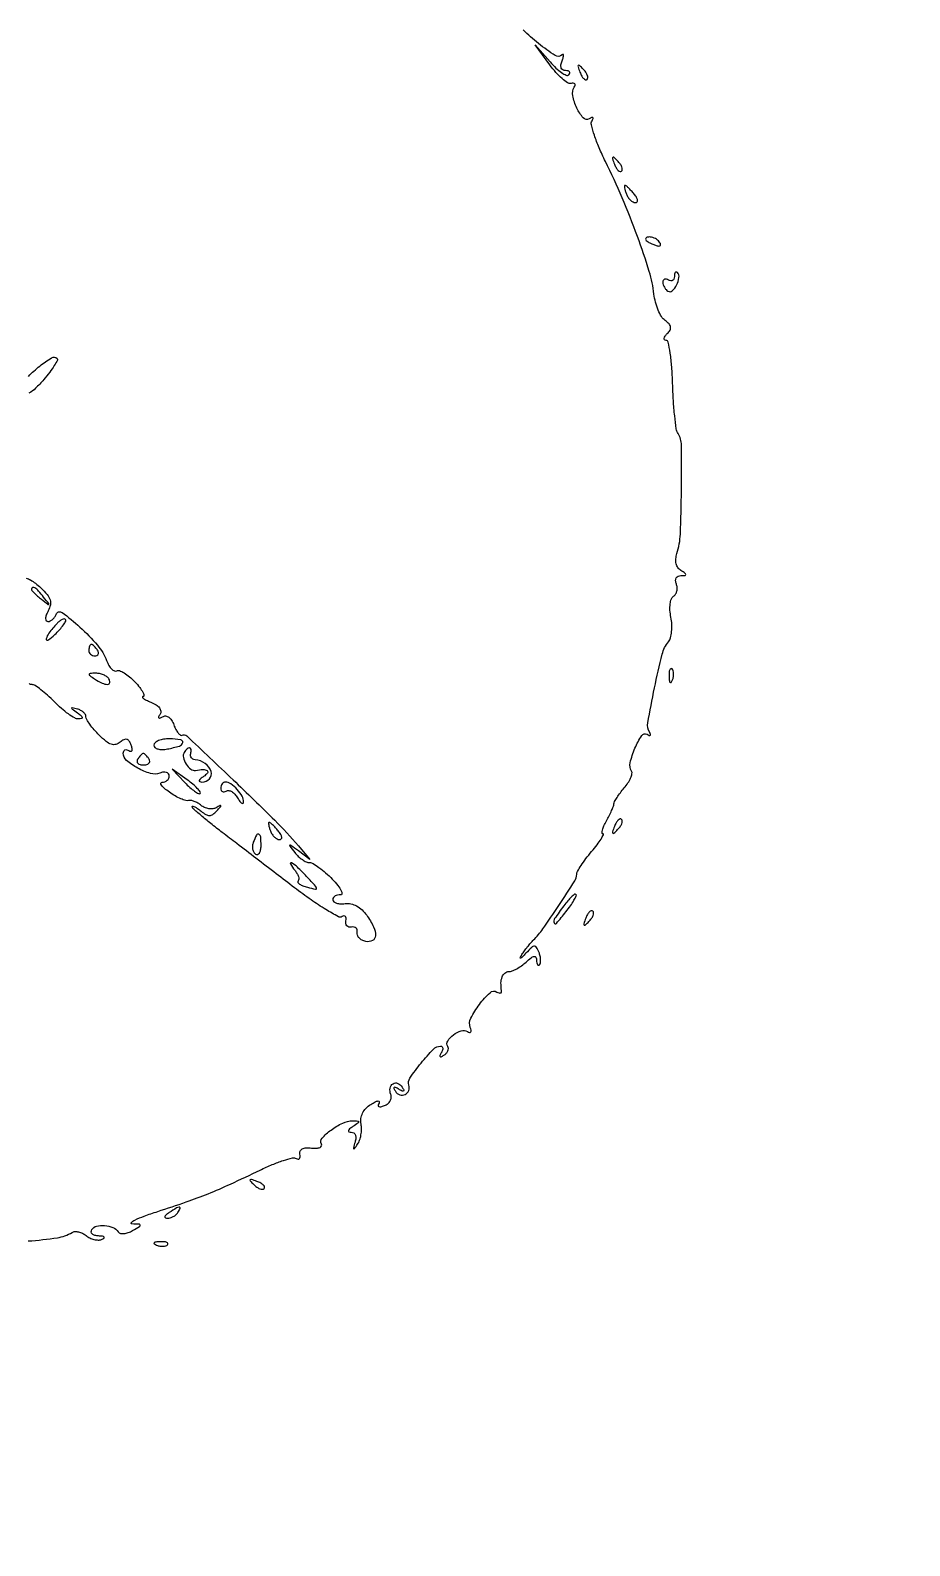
# Model space of a CAD drawing. Extents: x 56 to 1133, y 13 to 780.
# Drawn here: x 993.19 to 1006.15, y 745.58 to 767.92 of the extents above; entities that cross this region are included whole.
import ezdxf

# ---------------------------------------------------------------- set-up
doc = ezdxf.new("R2010")
doc.units = 0
doc.header["$MEASUREMENT"] = 0

msp = doc.modelspace()

# ---------------------------------------------------------------- linework, layer by layer
for points in [[(1017.40694, 575.895877, -0.000001), (1070.584681, 576.252606, -0.000002), (1122.697079, 576.601864, -0.000762)], [(949.508039, 401.901185, -0.000001), (949.529232, 360.757398, -0.000095)], [(949.909968, 360.762414, -0.000001), (949.931161, 401.901185, -0.259795)], [(529.032925, 286.436984, -0.000002), (529.83462, 265.012438, -0.000004), (530.769888, 240.009811, -0.000003), (531.839084, 211.4154, 0.000001), (532.991169, 180.601107, 0.000001), (534.178651, 148.843697, 0.000001), (535.23949, 120.47627, 0.000003), (535.941746, 101.701946, 0.000115)], [(1130.14234, 577.288816, 0.000001), (1112.945079, 577.188951, 0.000111)], [(1054.539, 779.665964, 0.000045), (1012.645805, 779.660199, 0.000367), (993.484772, 779.641753, 0.000073), (980.860027, 779.618477, 0.065274), (980.269703, 779.539886, 0.068288), (979.221637, 779.097905, 0.065374), (978.313972, 778.384684, 0.064634), (977.612773, 777.452935, 0.064077), (977.170214, 776.370364, 0.064089), (977.092796, 775.787679, 0.000248), (977.068698, 769.076013, 0.000682), (977.050804, 758.73792, 0.000086), (977.046404, 736.355024, 0.000079), (977.050394, 706.439779, 0.003156), (977.093901, 699.852335, 0.011139), (977.208069, 696.609751, 0.108434), (977.576789, 695.295359, 0.060292), (978.162521, 694.457229, 0.061293), (978.928359, 693.788287, 0.059922), (979.849985, 693.313348, 0.053366), (980.8947, 693.047141, 0.035728), (982.119406, 692.959489, 0.000005), (1054.580027, 692.958571, 0.000005), (1127.038215, 692.959144, 0.035582)], [(709.138363, 517.551959, 0.000072), (709.121796, 442.82444, 0.000019), (709.1172, 324.090018, -0.000009), (709.114218, 161.564965, -0.000147)], [(709.450724, 554.916273, 0.000002), (709.414274, 575.305401, 0.198447)], [(528.70788, 577.073614, 0.000003), (528.686579, 549.005158, 0.000159)], [(1130.319428, 549.297508, 0.000003), (1130.298148, 577.178284, 0.310328)], [(999.895262, 130.411957, -0.000016), (999.889323, 214.686923, -0.00001), (999.8874, 314.7966)], [(977.723738, 697.380759, -0.000011), (977.722823, 736.358283, -0.000011), (977.723684, 775.335814, -0.056695), (977.811867, 776.1107, -0.071598), (978.168904, 777.032497, -0.065167), (978.780522, 777.84946, -0.064678), (979.586782, 778.486695, -0.068498), (980.514, 778.881865, -0.066293), (980.964373, 778.942442, -0.000031), (995.954599, 778.96117, -0.000293), (1016.87865, 778.973761, -0.000057), (1054.7505, 778.970064)], [(1131.442712, 775.016829, -0.000014), (1131.443689, 736.357733, -0.000014), (1131.442532, 697.691612, -0.046875)], [(949.534419, 437.103757, -0.000003), (949.50785, 417.314747, -0.198562)], [(949.93135, 417.399347, -0.000003), (949.904781, 437.177782, -0.000198)], [(993.126218, 759.840977, -0.041736), (993.189151, 759.812736, -0.037243), (993.264271, 759.763552, -0.025017), (993.342503, 759.6971, -0.030171), (993.435118, 759.598928, -0.096519), (993.478351, 759.520448, -0.127875), (993.482657, 759.444606, -0.073566), (993.451552, 759.357926, 0.030704), (993.421409, 759.292201, 0.086373), (993.411578, 759.242766, 0.177795), (993.421767, 759.212818, 0.226497), (993.447773, 759.2004, 0.11495), (993.481435, 759.208242, 0.067212), (993.515966, 759.231464, 0.061608), (993.546099, 759.265716, 0.06232), (993.566839, 759.30615, -0.499374), (993.655622, 759.33313, -0.027489), (993.917091, 759.118981, -0.030785), (994.176536, 758.850373, -0.083829), (994.311838, 758.624259, 0.03835), (994.346315, 758.552635, 0.063484), (994.386971, 758.499384, 0.091948), (994.427066, 758.471449, 0.249685), (994.460544, 758.473602, -0.234187), (994.501216, 758.477415, -0.045454), (994.569366, 758.443868, -0.039711), (994.6488, 758.386236, -0.027398), (994.72925, 758.309493, -0.020001), (994.799123, 758.228885, -0.042678), (994.844877, 758.160387, -0.079798), (994.861609, 758.11373, -0.448792), (994.847297, 758.095238, 0.444586), (994.839193, 758.084916, 0.197538), (994.849582, 758.068384, 0.044751), (994.89462, 758.041984, 0.014836), (994.964885, 758.011353, -0.045129), (995.04065, 757.972713, -0.089544), (995.090255, 757.92738, -0.131887), (995.109717, 757.879966, -0.171866), (995.099864, 757.834444, 0.028233), (995.07846, 757.794997, 0.316493), (995.081357, 757.778357, 0.316493), (995.097997, 757.77546, 0.028233), (995.137444, 757.796864, -0.159412), (995.18194, 757.807631, -0.138261), (995.227146, 757.790948, -0.097201), (995.268918, 757.745991, -0.050188), (995.302754, 757.676761, 0.029951), (995.33236, 757.609419, 0.049008), (995.366076, 757.557049, 0.065727), (995.398631, 757.525509, 0.283038), (995.424343, 757.523275, -0.315299), (995.49352, 757.513112, -0.000975), (996.175167, 756.866932, -0.005225), (996.788661, 756.270743, -0.021841), (997.1379, 755.892523), (997.3071, 755.692416), (997.1379, 755.817858, 0.001545), (997.026525, 755.899897, 0.264512), (997.012265, 755.901539, 0.490649), (997.00973, 755.891849, 0.002183), (997.084809, 755.79525, 0.038165), (997.136676, 755.738601, 0.03853), (997.196395, 755.69069, 0.041384), (997.254837, 755.657508, 0.108842), (997.301631, 755.6472, -0.134899), (997.354739, 755.632606, -0.023732), (997.441922, 755.57501, -0.024213), (997.540263, 755.495536, -0.01968), (997.637791, 755.401447, -0.020175), (997.720513, 755.307819, -0.050479), (997.770626, 755.231733, -0.135097), (997.780402, 755.186525, -0.431596), (997.759368, 755.168797, 0.070766), (997.715848, 755.167633, 0.094854), (997.678949, 755.153864, 0.113976), (997.654398, 755.1299, 0.143611), (997.6455, 755.09956, 0.224267), (997.65947, 755.06998, 0.094667), (997.698984, 755.048417, 0.067585), (997.757846, 755.037959, 0.042815), (997.827572, 755.04108, -0.085093), (997.912165, 755.037739, -0.070251), (997.99707, 755.006792, -0.06442), (998.076481, 754.950284, -0.053216), (998.144822, 754.871946, -0.039672), (998.246707, 754.698736, -0.121968), (998.274813, 754.566657, -0.270538), (998.230312, 754.49591, -0.175825), (998.13195, 754.482771, -0.066051), (998.076936, 754.50268, -0.082719), (998.033603, 754.535226, -0.098335), (998.008381, 754.574967, -0.145115), (998.00505, 754.615874, 0.105969), (998.004896, 754.652618, 0.151305), (997.988923, 754.680799, 0.144874), (997.959175, 754.6958, 0.094456), (997.92045, 754.69545, -0.107674), (997.881964, 754.696109, -0.151664), (997.852593, 754.713424, -0.143575), (997.837167, 754.745206, -0.093083), (997.837946, 754.786338, 0.060732), (997.841245, 754.825859, 0.173208), (997.83113, 754.851106, 0.243023), (997.810331, 754.859171, 0.11214), (997.782098, 754.849494, -0.270889), (997.727056, 754.848145, -0.010456), (997.543833, 754.954394, -0.016156), (997.325761, 755.096868, -0.010401), (997.082052, 755.275244, -0.000003), (996.811833, 755.481793, -0.000002), (996.513036, 755.71019, -0.000002), (996.23086, 755.925886, -0.000005), (996.01695, 756.089403, -0.005644), (995.846715, 756.222609, -0.008771), (995.703269, 756.341676, -0.003781), (995.584505, 756.445399, -0.214538), (995.5728, 756.471423, -0.473888), (995.582649, 756.479481, -0.067022), (995.61113, 756.469624, -0.038236), (995.653174, 756.444222, -0.018203), (995.703285, 756.405624, 0.037313), (995.775199, 756.354487, 0.138975), (995.82825, 756.339955, 0.154994), (995.877602, 756.356111, 0.050035), (995.935935, 756.407677, 0.004746), (995.990191, 756.467404, 0.222991), (995.994745, 756.482715, 0.515229), (995.9859, 756.487204, 0.008359), (995.928644, 756.456028, -0.098557), (995.87827, 756.439398, -0.067148), (995.817768, 756.440107, -0.064227), (995.756771, 756.457257, -0.072717), (995.704899, 756.488885, 0.039624), (995.655822, 756.523444, 0.042271), (995.602928, 756.548982, 0.046266), (995.554044, 756.562662, 0.124118), (995.518255, 756.560276, -0.155341), (995.477558, 756.560058, -0.027957), (995.405709, 756.587003, -0.0278), (995.322116, 756.629494, -0.021998), (995.236726, 756.684207, -0.02166), (995.16314, 756.740982, -0.062075), (995.119378, 756.788303, -0.207684), (995.113177, 756.816999, -0.357697), (995.130976, 756.8316, 0.089353), (995.170463, 756.838713, 0.095131), (995.204019, 756.85911, 0.099855), (995.22647, 756.889523, 0.109648), (995.2344, 756.925251, 0.173005), (995.223172, 756.956731, 0.151771), (995.19393, 756.97607, 0.105152), (995.149119, 756.979372, 0.057667), (995.095579, 756.965632, -0.16476), (994.958643, 756.960176, -0.054081), (994.769858, 757.038843, -0.054169), (994.606779, 757.153091, -0.216139), (994.5576, 757.261543, -0.11054), (994.564162, 757.290861, -0.183101), (994.582167, 757.308258, -0.159942), (994.609271, 757.310672, -0.081485), (994.641231, 757.297499, 0.116544), (994.669807, 757.287981, 0.332168), (994.686613, 757.298329, 0.151896), (994.688954, 757.329076, 0.035244), (994.673651, 757.379265, 0.052767), (994.643311, 757.438722, 0.188765), (994.609221, 757.463078, 0.186049), (994.567307, 757.457997, 0.051089), (994.511081, 757.420298, -0.112757), (994.447126, 757.38796, -0.14313), (994.381301, 757.390643, -0.089513), (994.304619, 757.432895, -0.025814), (994.203711, 757.523889, -0.018231), (994.128662, 757.60462, -0.022693), (994.065278, 757.685102, -0.021785), (994.019078, 757.755903, -0.134451), (994.0077, 757.79745, 0.142389), (993.998331, 757.829682, 0.070388), (993.970423, 757.862395, 0.061022), (993.929335, 757.89063, 0.053472), (993.8808, 757.909641, 0.005221), (993.804105, 757.929718, 0.48812), (993.7962, 757.92355, 0.240158), (993.802937, 757.910333, 0.003117), (993.8808, 757.854536, -0.018657), (993.937194, 757.81141, -0.172243), (993.95275, 757.785429, -0.401297), (993.942357, 757.769032, -0.057745), (993.899099, 757.763495, -0.133202), (993.842029, 757.778245, -0.024566), (993.74952, 757.837134, -0.024825), (993.645349, 757.918928, -0.020372), (993.5424, 758.016, 0.015165), (993.441446, 758.113195, 0.019913), (993.343294, 758.195246, 0.017789), (993.25804, 758.256224, 0.147382), (993.212983, 758.2698, -0.164018), (993.169016, 758.284622, -0.019806)], [(993.154629, 750.068099, 0.018055), (993.586134, 750.115459, 0.102393), (993.802194, 750.194205, -0.127115), (993.843998, 750.207168, -0.067719), (993.898297, 750.20241, -0.060499), (993.956136, 750.181723, -0.057158), (994.008561, 750.147485, 0.059578), (994.06266, 750.112526, 0.053481), (994.125458, 750.089757, 0.056755), (994.187103, 750.081849, 0.09936), (994.237506, 750.091223, 0.048614), (994.273205, 750.109767, 0.458101), (994.275258, 750.12484, 0.183563), (994.252913, 750.136587, 0.019323), (994.193057, 750.141521, -0.058652), (994.138331, 750.150397, -0.119854), (994.100737, 750.171748, -0.180307), (994.086001, 750.201572, -0.165414), (994.093687, 750.235044, -0.19335), (994.164056, 750.286917, -0.084747), (994.281521, 750.296827, -0.07992), (994.402749, 750.26659, -0.13517), (994.484075, 750.201808, 0.18112), (994.516235, 750.1806, 0.078223), (994.568221, 750.177032, 0.062799), (994.631128, 750.190641, 0.046997), (994.695575, 750.220386, 0.004931), (994.798802, 750.281729, 0.291907), (994.807993, 750.300434, 0.362747), (994.794438, 750.313408, 0.006231), (994.6845, 750.319469, -0.643803), (994.676316, 750.339714, -0.090736), (994.726536, 750.376328, -0.025359), (994.864901, 750.43455, -0.009369), (995.0652, 750.502899, 0.006041), (995.485841, 750.64332, 0.01252), (995.809944, 750.765059, 0.011888), (996.137874, 750.906857, 0.004919), (996.574805, 751.113483, -0.014496), (996.753729, 751.193941, -0.020662), (996.917234, 751.254047, -0.017264), (997.052539, 751.292432, -0.201535), (997.105651, 751.284088, 0.112963), (997.133743, 751.27451, 0.243447), (997.154433, 751.28263, 0.172318), (997.164474, 751.30792, 0.06038), (997.161146, 751.347462, -0.151229), (997.165501, 751.392871, -0.173808), (997.194735, 751.42489, -0.108012), (997.251067, 751.44057, -0.040905), (997.333165, 751.438477, 0.035769), (997.404769, 751.435916, 0.084928), (997.456785, 751.446743, 0.180896), (997.480817, 751.468361, 0.264381), (997.479799, 751.496138, -0.330234), (997.487036, 751.58174, -0.051947), (997.619242, 751.703609, -0.050537), (997.791144, 751.806639, -0.11272), (997.939274, 751.838905, -0.012668), (998.013542, 751.836277, -0.388492), (998.025398, 751.824026, -0.253647), (998.015905, 751.805288, -0.007836), (997.9416, 751.7556, 0.024208), (997.892026, 751.720048, 0.156742), (997.87515, 751.694805, 0.394239), (997.883471, 751.678534, 0.083809), (997.917795, 751.672295, -0.152085), (997.954624, 751.660318, -0.150852), (997.978286, 751.629517, -0.10925), (997.984913, 751.581794, -0.05796), (997.973264, 751.52295, 0.004909), (997.948326, 751.442734, 0.308095), (997.952574, 751.429296, 0.421504), (997.964265, 751.430835, 0.005996), (998.010223, 751.493854, 0.071833), (998.0403, 751.552382, 0.039567), (998.060421, 751.630472, 0.038483), (998.068535, 751.714595, 0.049696), (998.062332, 751.791896, -0.078093), (998.060378, 751.874977, -0.082441), (998.084243, 751.952994, -0.077834), (998.133594, 752.022601, -0.060189), (998.206081, 752.081037, -0.02013), (998.27067, 752.117846, -0.078176), (998.314223, 752.132362, -0.368881), (998.329317, 752.123291, -0.22269), (998.326759, 752.101215, 0.086771), (998.313388, 752.067783, 0.348518), (998.322567, 752.049411, 0.171304), (998.352797, 752.046457, 0.03114), (998.407368, 752.063586, 0.081792), (998.456085, 752.092105, 0.092128), (998.49076, 752.13376, 0.100674), (998.506165, 752.181886, 0.119448), (998.500057, 752.229108, -0.131595), (998.490349, 752.321472, -0.214805), (998.532782, 752.386218, -0.248754), (998.603379, 752.391868, -0.153558), (998.667926, 752.336109, -0.02792), (998.69068, 752.294233, -0.381877), (998.686153, 752.278931, -0.263295), (998.666688, 752.278178, -0.019337), (998.6184, 752.3055, 0.019337), (998.570112, 752.332822, 0.263295), (998.550647, 752.332069, 0.381877), (998.54612, 752.316767, 0.02792), (998.568874, 752.274891, 0.175513), (998.632545, 752.224475, 0.191249), (998.711067, 752.228852, 0.192201), (998.764934, 752.285823, 0.17665), (998.767195, 752.366716, -0.235357), (998.781818, 752.470075, -0.020248), (998.946645, 752.689917, -0.021183), (999.129046, 752.895304, -0.203294), (999.234432, 752.94, -0.183274), (999.256124, 752.931773, -0.187081), (999.26667, 752.911309, -0.113249), (999.262882, 752.87978, -0.052165), (999.244821, 752.842329, 0.028948), (999.223702, 752.803271, 0.323892), (999.226829, 752.786889, 0.309012), (999.243727, 752.784227, 0.02762), (999.283509, 752.805874, 0.068083), (999.318168, 752.834453, 0.084621), (999.340906, 752.869427, 0.099751), (999.348478, 752.905165, 0.141819), (999.339811, 752.93626, -0.28386), (999.339779, 753.01595, -0.093186), (999.422229, 753.106502, -0.085805), (999.537581, 753.165848, -0.217734), (999.628925, 753.154389, 0.083795), (999.659741, 753.141853, 0.305073), (999.678431, 753.149167, 0.200085), (999.683741, 753.174008, 0.045544), (999.67179, 753.216304, -0.211843), (999.678684, 753.351087, -0.044437), (999.806638, 753.556344, -0.045047), (999.962536, 753.728362, -0.336407), (1000.06547, 753.738218, 0.057194), (1000.095287, 753.724206, 0.155364), (1000.118357, 753.723819, 0.238128), (1000.131342, 753.736137, 0.129776), (1000.133278, 753.758562, -0.046566), (1000.124331, 753.871675, -0.087586), (1000.141483, 753.961413, -0.127315), (1000.181956, 754.018484, -0.176984), (1000.240289, 754.0398, 0.095833), (1000.288856, 754.049195, 0.030498), (1000.355716, 754.080929, 0.029174), (1000.427577, 754.126227, 0.028703), (1000.494089, 754.179812, -0.017925), (1000.569855, 754.243592, -0.121486), (1000.614201, 754.263507, -0.338589), (1000.639123, 754.250764, -0.111761), (1000.6488, 754.208012, 0.038016), (1000.651844, 754.168039, 0.107554), (1000.661811, 754.142055, 0.244857), (1000.67643, 754.133878, 0.206644), (1000.693091, 754.140491, 0.160014), (1000.706495, 754.167005, 0.049494), (1000.708841, 754.212246, 0.043799), (1000.701482, 754.266571, 0.036072), (1000.68451, 754.322566, 0.036059), (1000.649588, 754.397037, 0.28968), (1000.617804, 754.414248, 0.176988), (1000.576774, 754.396024, 0.014032), (1000.492169, 754.309538, -0.006923), (1000.435411, 754.249843, -0.118345), (1000.412678, 754.235554, -0.673352), (1000.406657, 754.242542, -0.019257), (1000.433148, 754.289613, -0.016642), (1000.47042, 754.345961, -0.011578), (1000.516035, 754.407121, -0.011692), (1000.562591, 754.463833, -0.023564), (1000.602348, 754.505842, 0.047693), (1000.742195, 754.668652, 0.007805), (1000.976675, 755.01231, 0.004151), (1001.212638, 755.376552, 0.142589), (1001.241, 755.473982, -0.130238), (1001.252449, 755.51719, -0.014935), (1001.305337, 755.603861, -0.017208), (1001.376145, 755.704701, -0.013228), (1001.46002, 755.809909, 0.011175), (1001.540344, 755.909817, 0.021625), (1001.599194, 755.99374, 0.023739), (1001.634919, 756.05601, 0.560732), (1001.626244, 756.0702, -0.425365), (1001.613383, 756.083558, -0.058391), (1001.620014, 756.126115, -0.038914), (1001.642352, 756.187499, -0.020055), (1001.679176, 756.26055, 0.011267), (1001.719875, 756.337879, 0.013315), (1001.754727, 756.412817, 0.012207), (1001.780763, 756.477201, 0.077787), (1001.787902, 756.511607, -0.11528), (1001.797498, 756.545118, -0.016846), (1001.834259, 756.60615, -0.018297), (1001.883618, 756.676412, -0.014777), (1001.941503, 756.748206, 0.032153), (1001.995945, 756.820748, 0.042848), (1002.034988, 756.893265, 0.049244), (1002.055031, 756.955871, 0.193618), (1002.048266, 756.99503, -0.200152), (1002.028547, 757.118406, -0.040828), (1002.099204, 757.332912, -0.043014), (1002.197696, 757.519451, -0.408895), (1002.277512, 757.537528, 0.036475), (1002.309179, 757.521016, 0.262797), (1002.325666, 757.522774, 0.340402), (1002.329838, 757.536532, 0.04798), (1002.315858, 757.564915, -0.183643), (1002.288416, 757.707343, -0.007787), (1002.386301, 758.220522, -0.010223), (1002.500292, 758.719726, -0.112415), (1002.592491, 758.901759, 0.108495), (1002.622523, 758.959929, 0.04014), (1002.639144, 759.051167, 0.037451), (1002.641801, 759.157034, 0.036922), (1002.628684, 759.262628, -0.033796), (1002.615127, 759.366466, -0.046238), (1002.617968, 759.460665, -0.054737), (1002.635386, 759.534417, -0.17061), (1002.666982, 759.573549, 0.116006), (1002.697534, 759.604049, 0.081825), (1002.716142, 759.649064, 0.07531), (1002.720251, 759.7014, 0.07374), (1002.708754, 759.753009, -0.078636), (1002.698344, 759.801977, -0.1368), (1002.707321, 759.842233, -0.156282), (1002.734517, 759.868573, -0.112492), (1002.775899, 759.878495, 0.016539), (1002.837551, 759.881232, 0.391719), (1002.848399, 759.892954, 0.246508), (1002.839052, 759.910758, 0.009808), (1002.775897, 759.952534, -0.103345), (1002.732244, 759.994925, -0.091143), (1002.706782, 760.053139, -0.079227), (1002.701655, 760.123827, -0.055461), (1002.717277, 760.202294, 0.066595), (1002.767787, 760.489079, 0.007942), (1002.784235, 761.134983, 0.00521), (1002.783673, 761.801195, 0.136415), (1002.734221, 761.971616, -0.102433), (1002.708419, 762.042429, -0.009189), (1002.684366, 762.23097, -0.011654), (1002.664877, 762.45914, -0.008839), (1002.653774, 762.710075, 0.011861), (1002.641516, 762.953755, 0.019458), (1002.618248, 763.158983, 0.014183), (1002.589035, 763.319366, 0.354146), (1002.55653, 763.345735, -0.197057), (1002.535071, 763.354554, -0.248494), (1002.528725, 763.374738, -0.111951), (1002.542338, 763.406449, -0.039254), (1002.574736, 763.444376, 0.062852), (1002.615642, 763.497098, 0.176446), (1002.624105, 763.542318, 0.151785), (1002.601687, 763.586942, 0.04318), (1002.542545, 763.638572, -0.097984), (1002.490023, 763.695623, -0.037643), (1002.440668, 763.791952, -0.035473), (1002.401418, 763.907553, -0.0365), (1002.379361, 764.026445, 0.047412), (1002.309577, 764.361703, 0.012717), (1002.135405, 764.877917, 0.012966), (1001.91003, 765.447512, 0.014466), (1001.662953, 765.983936, -0.014633), (1001.570271, 766.185334, -0.020882), (1001.500897, 766.369486, -0.017516), (1001.456494, 766.521898, -0.20324), (1001.465737, 766.582019, 0.040751), (1001.482491, 766.614828, 0.355496), (1001.478101, 766.62941, 0.263168), (1001.460214, 766.630854, 0.029871), (1001.423113, 766.610881, -0.368757), (1001.336906, 766.624174, -0.068306), (1001.24248, 766.769938, -0.059895), (1001.18209, 766.95292, -0.19043), (1001.204383, 767.077395, 0.086218), (1001.215882, 767.106055, 0.23197), (1001.210671, 767.126782, 0.207678), (1001.190252, 767.136875, 0.071383), (1001.156707, 767.133746, -0.207475), (1001.106102, 767.142622, -0.033891), (1001.025046, 767.204308, -0.032482), (1000.934061, 767.294898, -0.023483), (1000.844529, 767.4066), (1000.629219, 767.7027), (1000.846766, 767.452206, 0.024179), (1000.934494, 767.360543, 0.039537), (1001.018075, 767.292962, 0.048023), (1001.087193, 767.254759, 0.307794), (1001.124456, 767.261856, 0.115031), (1001.138671, 767.284715, 0.254506), (1001.135281, 767.304333, 0.170355), (1001.114015, 767.317777, 0.056631), (1001.076849, 767.322, -0.128597), (1001.036454, 767.332564, -0.181026), (1001.012666, 767.360747, -0.126573), (1001.008483, 767.406559, -0.051461), (1001.02492, 767.467471, 0.01863), (1001.04292, 767.520168, 0.077064), (1001.047539, 767.553404, 0.404139), (1001.039, 767.561968, 0.203795), (1001.02353, 767.55573, -0.353059), (1000.923338, 767.545009, -0.025054), (1000.678711, 767.720498, -0.027281), (1000.45011, 767.923819, -0.19993)], [(993.162917, 762.81495, -0.035633), (993.325092, 762.96597, -0.034089), (993.500867, 763.088931, -0.344665), (993.583802, 763.078798, -0.333062), (993.5876, 763.052304, -0.016847), (993.540414, 762.972561, -0.0214), (993.472681, 762.875817, -0.01323), (993.385374, 762.767864, -0.023231), (993.264185, 762.638548, -0.068892), (993.166437, 762.566707, -0.103562)]]:
    msp.add_lwpolyline(points, format="xyb")
for points in [[(1001.288739, 767.297201, 0.036269), (1001.314287, 767.242414, 0.070189), (1001.343446, 767.203976, 0.120343), (1001.371173, 767.187275, 0.278911), (1001.393861, 767.192861, 0.20742), (1001.4041, 767.21877, 0.082976), (1001.396429, 767.256958, 0.063152), (1001.372865, 767.30114, 0.043285), (1001.336098, 767.34456, 0.011214), (1001.280216, 767.397591, 0.400052), (1001.26387, 767.397194, 0.286372), (1001.259461, 767.378156, 0.008399)], [(1001.796339, 765.943601, 0.036269), (1001.821887, 765.888814, 0.070189), (1001.851046, 765.850376, 0.120343), (1001.878773, 765.833675, 0.278911), (1001.901461, 765.839261, 0.20742), (1001.9117, 765.86517, 0.082976), (1001.904029, 765.903358, 0.063152), (1001.880465, 765.94754, 0.043285), (1001.843698, 765.99096, 0.011214), (1001.787816, 766.043991, 0.400052), (1001.77147, 766.043594, 0.286372), (1001.767061, 766.024556, 0.008399)], [(1001.971806, 765.5031, 0.054778), (1001.996817, 765.454568, 0.05745), (1002.031433, 765.413477, 0.064053), (1002.069948, 765.385512, 0.125677), (1002.10641, 765.3762, 0.214681), (1002.130637, 765.387105, 0.22275), (1002.138038, 765.412221, 0.100348), (1002.123205, 765.452631, 0.035237), (1002.087, 765.5031, 0.012711), (1002.044524, 765.551711, 0.017822), (1002.004017, 765.592723, 0.014236), (1001.968911, 765.623981, 0.176553), (1001.952396, 765.63, 0.407084), (1001.944153, 765.621956, 0.044074), (1001.946018, 765.592723, 0.034664), (1001.95522, 765.551779, 0.019009)], [(1002.2562, 764.835351, 0.2252), (1002.26371, 764.819523, 0.029412), (1002.294768, 764.79707, 0.029555), (1002.337201, 764.773441, 0.020646), (1002.387494, 764.75172, 0.036408), (1002.436543, 764.73689, 0.155351), (1002.466645, 764.739527, 0.32948), (1002.476743, 764.756426, 0.1144), (1002.467101, 764.784969, 0.115814), (1002.4171, 764.835093, 0.080554), (1002.34302, 764.866, 0.115534), (1002.280832, 764.866276, 0.349578)], [(1002.6792, 764.285507, -0.089607), (1002.672767, 764.249898, -0.168389), (1002.654349, 764.227633, -0.176926), (1002.626854, 764.22218, -0.100119), (1002.5946, 764.2341, 0.076764), (1002.56225, 764.24779, 0.154201), (1002.534851, 764.246176, 0.186277), (1002.516704, 764.22983, 0.117858), (1002.51, 764.201786, 0.077582), (1002.515593, 764.165957, 0.053334), (1002.532247, 764.128287, 0.052804), (1002.556761, 764.094549, 0.070959), (1002.585735, 764.070379, 0.336309), (1002.648475, 764.076375, 0.090644), (1002.712615, 764.161474, 0.07938), (1002.747576, 764.271886, 0.237738), (1002.723491, 764.344909, 0.182106), (1002.706799, 764.352466, 0.254003), (1002.692211, 764.34573, 0.119482), (1002.682247, 764.32235, 0.041279)], [(993.204, 759.676059, 0.184603), (993.210865, 759.658098, 0.013803), (993.24749, 759.619393, 0.017649), (993.295334, 759.574813, 0.012436), (993.35205, 759.528009, 0.001576), (993.447606, 759.453554, 0.377591), (993.4578, 759.4542, 0.377591), (993.458446, 759.464394, 0.001576), (993.383991, 759.55995, 0.017685), (993.308623, 759.649352, 0.065617), (993.252551, 759.696961, 0.241985), (993.220361, 759.700128, 0.307699)], [(993.580917, 759.170717, 0.018972), (993.462138, 759.029669, 0.115014), (993.422324, 758.943524, 0.675749), (993.447524, 758.926791, 0.039755), (993.547207, 759.0077, 0.017997), (993.620128, 759.082374, 0.029618), (993.6755, 759.151084, 0.030141), (993.710685, 759.207351, 0.338082), (993.7069, 759.231817, 0.231742), (993.686015, 759.238504, 0.07664), (993.654382, 759.228768, 0.057581), (993.617511, 759.205311, 0.037849)], [(994.05, 758.7774, 0.105053), (994.056858, 758.74512, 0.099167), (994.076318, 758.717651, 0.09642), (994.105393, 758.69924, 0.093332), (994.139593, 758.6928, 0.108972), (994.169621, 758.699423, 0.182303), (994.187509, 758.717651, 0.161196), (994.190141, 758.745074, 0.082592), (994.1769, 758.7774, 0.029505), (994.154143, 758.809783, 0.035638), (994.129014, 758.837149, 0.038439), (994.105135, 758.856455, 0.151918), (994.087307, 758.862, 0.210953), (994.073041, 758.855701, 0.081139), (994.060959, 758.837149, 0.061769), (994.052736, 758.809789, 0.042167)], [(1002.601279, 758.38965, 0.018894), (1002.606274, 758.326511, 0.168741), (1002.61823, 758.301828, 0.470617), (1002.633648, 758.303287, 0.054073), (1002.652391, 758.338537, 0.051402), (1002.665592, 758.384803, 0.05415), (1002.668758, 758.431972, 0.060344), (1002.662061, 758.473029, 0.126455), (1002.645713, 758.500688, 0.296942), (1002.627197, 758.504597, 0.208169), (1002.611576, 758.489154, 0.077125), (1002.602209, 758.448547, 0.028489)], [(994.1346, 758.3544, 0.03301), (994.246201, 758.292306, 0.110887), (994.327294, 758.274098, 0.372932), (994.357392, 758.300173, 0.175918), (994.3461, 758.3544, 0.101161), (994.315676, 758.386719, 0.052761), (994.26715, 758.413768, 0.049393), (994.209357, 758.431925, 0.053738), (994.150757, 758.437705, 0.012098), (994.07018, 758.435024, 0.343021), (994.055436, 758.422137, 0.295079), (994.063303, 758.40257, 0.010223)], [(995.0088, 757.378148, 0.215856), (995.024131, 757.344291, 0.111027), (995.065837, 757.321546, 0.074716), (995.129669, 757.313268, 0.0422), (995.20745, 757.321428, 0.023612), (995.385784, 757.364333, 0.273426), (995.433034, 757.414681, 0.438702), (995.403292, 757.457512, 0.030935), (995.2406, 757.469761, 0.038985), (995.151836, 757.464015, 0.05852), (995.076891, 757.444121, 0.077433), (995.025872, 757.414163, 0.225011)], [(994.7691, 757.17, 0.146489), (994.76047, 757.137903, 0.191582), (994.772383, 757.110251, 0.134005), (994.805086, 757.091572, 0.063222), (994.8537, 757.0854, 0.063222), (994.902314, 757.091572, 0.134005), (994.935017, 757.110251, 0.191582), (994.94693, 757.137903, 0.146489), (994.9383, 757.17, 0.025622), (994.915912, 757.202389, 0.032351), (994.891881, 757.229749, 0.033983), (994.869495, 757.249282, 0.163822), (994.8537, 757.2546, 0.163822), (994.837905, 757.249282, 0.033983), (994.815519, 757.229749, 0.032351), (994.791488, 757.202389, 0.025622)], [(995.456475, 757.271711, 0.193434), (995.443197, 757.195013, 0.08755), (995.482196, 757.098876, 0.089446), (995.550792, 757.023516, 0.213201), (995.622853, 757.006353, -0.032716), (995.735075, 757.019985, -0.177639), (995.792735, 757.002393, -0.422708), (995.797238, 756.966026, -0.080273), (995.742, 756.9162, 0.027275), (995.695122, 756.882145, 0.147021), (995.677632, 756.856361, 0.37991), (995.685115, 756.839697, 0.102799), (995.715857, 756.832895, 0.211534), (995.827883, 756.880797, 0.267687), (995.852751, 756.988609, 0.167308), (995.766048, 757.108036, 0.132381), (995.6151, 757.162806, -0.104773), (995.584467, 757.172068, -0.116418), (995.561564, 757.192738, -0.11447), (995.550072, 757.221774, -0.098793), (995.55165, 757.2546, 0.077453), (995.556925, 757.312809, 0.344956), (995.53558, 757.33673, 0.2468), (995.498449, 757.324998, 0.056873)], [(995.4647, 756.827336, 0.018032), (995.539392, 756.754207, 0.029656), (995.608157, 756.698659, 0.030193), (995.664495, 756.663353, 0.337379), (995.689064, 756.6671, 0.365674), (995.690664, 756.69074, 0.031591), (995.648839, 756.740724, 0.030003), (995.584476, 756.800793, 0.017685), (995.501064, 756.864936), (995.2767, 757.025173)], [(995.9958, 756.742007, 0.100016), (996.001936, 756.711641, 0.176854), (996.019124, 756.693147, 0.168473), (996.044889, 756.689567, 0.089697), (996.0752, 756.701487, -0.182072), (996.112178, 756.708727, -0.094539), (996.1569, 756.692131, -0.073147), (996.202586, 756.654434, -0.051962), (996.241828, 756.600729, 0.024731), (996.275671, 756.548696, 0.087219), (996.304188, 756.521006, 0.319248), (996.322074, 756.521388, 0.229519), (996.331627, 756.53973, 0.141629), (996.30976, 756.62451, 0.052359), (996.235523, 756.724542, 0.052349), (996.143023, 756.806185, 0.155876), (996.06348, 756.8316, 0.131432), (996.03767, 756.824696, 0.100614), (996.015681, 756.805282, 0.08817), (996.00089, 756.776241, 0.073931)], [(1001.796339, 756.179599, 0.008399), (1001.767061, 756.098644, 0.286372), (1001.77147, 756.079606, 0.400052), (1001.787816, 756.079209, 0.011214), (1001.843698, 756.13224, 0.043285), (1001.880465, 756.17566, 0.063152), (1001.904029, 756.219842, 0.082976), (1001.9117, 756.25803, 0.20742), (1001.901461, 756.283939, 0.278911), (1001.878773, 756.289525, 0.120343), (1001.851046, 756.272824, 0.070189), (1001.821887, 756.234386, 0.036269)], [(996.473846, 755.946009, 0.066719), (996.461684, 755.894796, 0.072258), (996.463955, 755.843612, 0.081026), (996.479784, 755.800287, 0.126981), (996.507095, 755.771816, 0.214542), (996.537675, 755.767791, 0.177225), (996.564234, 755.787672, 0.099152), (996.582225, 755.832748, 0.045552), (996.588, 755.896007, 0.020503), (996.582669, 756.025954, 0.275668), (996.556088, 756.063189, 0.395517), (996.520817, 756.050696, 0.027681)], [(996.726606, 756.1125, 0.054778), (996.751617, 756.063968, 0.05745), (996.786233, 756.022877, 0.064053), (996.824748, 755.994912, 0.125677), (996.86121, 755.9856, 0.214681), (996.885437, 755.996505, 0.22275), (996.892838, 756.021621, 0.100348), (996.878005, 756.062031, 0.035237), (996.8418, 756.1125, 0.012711), (996.799324, 756.161111, 0.017822), (996.758817, 756.202123, 0.014236), (996.723711, 756.233381, 0.176553), (996.707196, 756.2394, 0.407084), (996.698953, 756.231356, 0.044074), (996.700818, 756.202123, 0.034664), (996.71002, 756.161179, 0.019009)], [(997.084507, 755.533666, -0.040751), (997.117278, 755.486905, -0.057101), (997.137858, 755.440287, -0.072081), (997.144157, 755.400686, -0.202509), (997.133811, 755.375211, 0.351067), (997.131497, 755.354293, 0.103493), (997.155618, 755.329485, 0.05668), (997.204366, 755.30411, 0.02774), (997.27113, 755.282632, 0.009513), (997.390343, 755.253868, 0.501782), (997.405718, 755.267148, 0.169436), (997.39216, 755.298561, 0.002764), (997.259739, 755.441087, 0.01403), (997.123622, 755.578065, 0.068719), (997.035201, 755.641627, 0.755367), (997.019952, 755.625679, 0.040487)], [(1001.05065, 755.00965, 0.010018), (1000.914796, 754.820182, 0.238597), (1000.90632, 754.757113, 0.577466), (1000.940837, 754.750526, 0.011373), (1001.081445, 754.921146, 0.013783), (1001.147778, 755.010434, 0.022159), (1001.198708, 755.090405, 0.017931), (1001.233448, 755.156023, 0.324998), (1001.229495, 755.178069, 0.369097), (1001.209657, 755.179216, 0.026498), (1001.164256, 755.140789, 0.027203), (1001.109631, 755.083433, 0.016134)], [(1001.373339, 754.825999, 0.008399), (1001.344061, 754.745044, 0.286372), (1001.34847, 754.726006, 0.400052), (1001.364816, 754.725609, 0.011214), (1001.420698, 754.77864, 0.043285), (1001.457465, 754.82206, 0.063152), (1001.481029, 754.866242, 0.082976), (1001.4887, 754.90443, 0.20742), (1001.478461, 754.930339, 0.278911), (1001.455773, 754.935925, 0.120343), (1001.428046, 754.919224, 0.070189), (1001.398887, 754.880786, 0.036269)], [(996.48084, 750.899102, 0.043285), (996.52426, 750.862335, 0.063152), (996.568442, 750.838771, 0.082976), (996.60663, 750.8311, 0.20742), (996.632539, 750.841339, 0.278911), (996.638125, 750.864027, 0.120343), (996.621424, 750.891754, 0.070189), (996.582986, 750.920913, 0.036269), (996.528199, 750.946461, 0.008399), (996.447244, 750.975739, 0.286372), (996.428206, 750.97133, 0.400052), (996.427809, 750.954984, 0.011214)], [(995.2344, 750.4866, 0.027275), (995.187522, 750.452545, 0.147021), (995.170032, 750.426761, 0.37991), (995.177515, 750.410097, 0.102799), (995.208257, 750.403295, 0.074131), (995.250675, 750.409063, 0.053889), (995.294776, 750.427232, 0.054031), (995.333842, 750.454329, 0.075854), (995.3613, 750.4866, 0.034464), (995.394003, 750.548705, 0.541951), (995.38314, 750.565375, 0.136158), (995.342785, 750.554178, 0.008108)], [(995.049337, 750.005809, 0.051402), (995.095603, 749.992608, 0.05415), (995.142772, 749.989442, 0.060344), (995.183829, 749.996139, 0.126455), (995.211488, 750.012487, 0.296942), (995.215397, 750.031003, 0.208169), (995.199954, 750.046624, 0.077125), (995.159347, 750.055991, 0.028489), (995.10045, 750.056921, 0.018894), (995.037311, 750.051926, 0.168741), (995.012628, 750.03997, 0.470617), (995.014087, 750.024552, 0.054073)]]:
    msp.add_lwpolyline(points, format="xyb", close=True)

doc.saveas('drawing.dxf')
